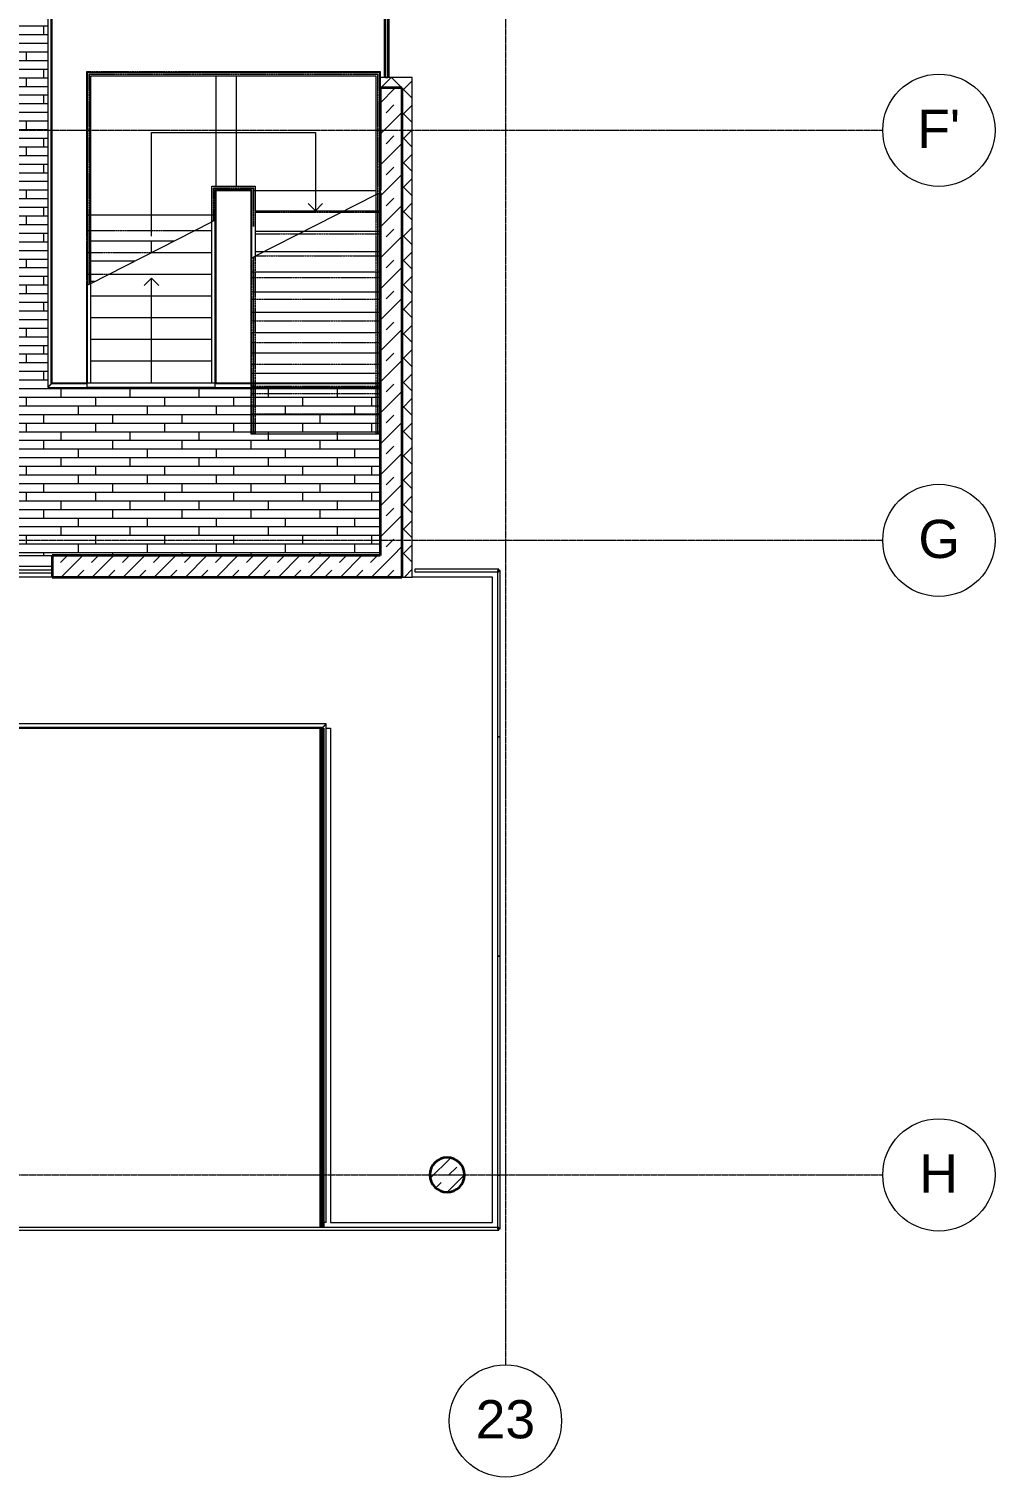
# Model space of a CAD drawing. Header units: millimetres. Extents: x -309577 to 26510, y -302335 to 26695.
# Drawn here: x -185358 to -174168, y -297783 to -281010 of the extents above; entities that cross this region are included whole.
import ezdxf

# ---------------------------------------------------------------- set-up
doc = ezdxf.new("R2010")
doc.units = ezdxf.units.MM
doc.linetypes.add('Rasterlinie', pattern=[22.225, 12.7, -3.175, 3.175, -3.175])
doc.linetypes.add('Verdeckt', pattern=[3, 2, -1])
for name, color, linetype, lineweight in [('A-ANNO-TEXT', 2, 'Continuous', 9), ('A-AREA-LINE', 4, 'Continuous', 70), ('A-FLOR-HRAL', 1, 'Continuous', 9), ('A-FLOR-OTLN', 6, 'Continuous', 9), ('A-FLOR-PATT', 8, 'Continuous', 9), ('A-FLOR-STRS', 2, 'Continuous', 9), ('A-GLAZ', 6, 'Continuous', 9), ('A-SECT-MBND', 5, 'Verdeckt', 9), ('A-WALL', 2, 'Continuous', 9), ('A-WALL-PATT', 2, 'Continuous', 35), ('S-COLS', 6, 'Continuous', 9), ('S-GRID', 1, 'Continuous', 9)]:
    doc.layers.add(name, color=color, linetype=linetype, lineweight=lineweight)
pattern_1 = [(45, (0, 0), (-179.60512, 179.60512), []), (45, (179.6, 0), (-179.60512, 179.60512), [127, -127])]

# ---------------------------------------------------------------- blocks, each defined once
blk = doc.blocks.new('Geländer - Geländer-380591-Ebene 1')
at = {"layer": 'A-FLOR-HRAL'}
for p, q in [((-185139, -279983), (-185139, -285161)), ((-185099, -285121), (-185099, -279983)), ((-184689, -285121), (-185099, -285121)), ((-184689, -285121), (-184689, -285161)), ((-185139, -285161), (-184689, -285161))]:
    blk.add_line(p, q, dxfattribs=at)
blk.add_open_spline([(-185099, -285121), (-185099, -285121), (-185099, -285121), (-185100, -285123), (-185101, -285124), (-185103, -285125), (-185104, -285126), (-185105, -285127), (-185107, -285129), (-185108, -285131), (-185110, -285132), (-185111, -285133), (-185112, -285135), (-185114, -285136), (-185115, -285137), (-185116, -285138), (-185117, -285140), (-185119, -285141), (-185120, -285142), (-185121, -285144), (-185123, -285145), (-185124, -285146), (-185125, -285147), (-185126, -285149), (-185128, -285150), (-185129, -285151), (-185130, -285152), (-185131, -285154), (-185133, -285155), (-185134, -285156), (-185135, -285157), (-185136, -285158), (-185137, -285160), (-185138, -285161), (-185139, -285161), (-185139, -285161)], degree=3, knots=[0, 0, 0, 0, 0.083333, 0.125, 0.166667, 0.208333, 0.229167, 0.25, 0.291667, 0.333333, 0.354167, 0.375, 0.395833, 0.416667, 0.4375, 0.458333, 0.479167, 0.5, 0.520833, 0.541667, 0.5625, 0.583333, 0.604167, 0.625, 0.645833, 0.666667, 0.6875, 0.708333, 0.75, 0.770833, 0.791667, 0.833333, 0.875, 0.916667, 1, 1, 1, 1], dxfattribs=at)
blk = doc.blocks.new('Systemelement - Verglasung-313579-Ebene 1')
at = {"layer": 'A-GLAZ'}
for p, q in [((275, 15), (-275, 15)), ((-275, 15), (-275, -15)), ((275, -15), (275, 15)), ((-275, -15), (275, -15))]:
    blk.add_line(p, q, dxfattribs=at)
blk = doc.blocks.new('Systemelement - Metallpanel-332889-Ebene 1')
at = {"layer": 'A-GLAZ'}
h = blk.add_hatch(dxfattribs=at)
h.set_pattern_fill('FP_15', color=256, style=0, pattern_type=2)
h.set_pattern_definition([(180, (0, 0), (-6e-14, -500), [])])
h.paths.add_polyline_path([(-782, 15), (782, 15), (782, 25), (-782, 25)], flags=0)
h.paths.add_polyline_path([(-782, -25), (757, -25), (757, -15), (-782, -15)], flags=0)
for p, q in [((-782, 25), (782, 25)), ((782, 25), (782, 15)), ((757, -25), (-782, -25))]:
    blk.add_line(p, q, dxfattribs=at)
blk = doc.blocks.new('Geländer - Geländer-380593-Ebene 1')
at = {"layer": 'A-FLOR-HRAL'}
for p, q in [((-184639, -283957), (-184679, -283977)), ((-184639, -285111), (-184639, -283957)), ((-184679, -285111), (-184679, -283977)), ((-184639, -285111), (-184679, -285111))]:
    blk.add_line(p, q, dxfattribs=at)
at = {"layer": 'A-SECT-MBND'}
for p, q in [((-184679, -281514), (-181299, -281514)), ((-184679, -283166), (-184679, -281514)), ((-184660, -281532), (-183006, -281532)), ((-184660, -283166), (-184660, -281532)), ((-184660, -281532), (-181317, -281532)), ((-184660, -283166), (-184660, -281532)), ((-184660, -281532), (-181317, -281532)), ((-184660, -283166), (-184660, -281532)), ((-184660, -281532), (-181317, -281532)), ((-184660, -283166), (-184660, -281532)), ((-184657, -281535), (-183006, -281535)), ((-184657, -283166), (-184657, -281535)), ((-184657, -281535), (-181320, -281535)), ((-184657, -283166), (-184657, -281535)), ((-184657, -281535), (-181320, -281535)), ((-184657, -283166), (-184657, -281535)), ((-184657, -281535), (-181320, -281535)), ((-184657, -283166), (-184657, -281535)), ((-184639, -281554), (-181339, -281554)), ((-184639, -283166), (-184639, -281554)), ((-181339, -281554), (-181339, -282629)), ((-181320, -281535), (-181320, -282629)), ((-181320, -281535), (-181320, -282629)), ((-181320, -281535), (-181320, -282629)), ((-181317, -281532), (-181317, -282629)), ((-181317, -281532), (-181317, -282629)), ((-181317, -281532), (-181317, -282629)), ((-181299, -281514), (-181299, -282629)), ((-181339, -282629), (-181339, -285146)), ((-181320, -282629), (-181320, -282829)), ((-181320, -282629), (-181320, -285146)), ((-181320, -282629), (-181320, -285146)), ((-181317, -282629), (-181317, -282829)), ((-181317, -282629), (-181317, -285146)), ((-181317, -282629), (-181317, -285146)), ((-181299, -282629), (-181299, -285146)), ((-181320, -282922), (-181320, -285146)), ((-181320, -282922), (-181320, -285146)), ((-181317, -282921), (-181317, -285146)), ((-181317, -282921), (-181317, -285146)), ((-184679, -283977), (-184679, -283166)), ((-184660, -283968), (-184660, -283166)), ((-184660, -283968), (-184660, -283166)), ((-184660, -283968), (-184660, -283166)), ((-184660, -283968), (-184660, -283166)), ((-184657, -283966), (-184657, -283166)), ((-184657, -283966), (-184657, -283166)), ((-184657, -283966), (-184657, -283166)), ((-184657, -283966), (-184657, -283166)), ((-184639, -283957), (-184639, -283166)), ((-181299, -285146), (-181339, -285146)), ((-181317, -285146), (-181320, -285146)), ((-181317, -285146), (-181320, -285146)), ((-181317, -285146), (-181320, -285146)), ((-181317, -285146), (-181320, -285146))]:
    blk.add_line(p, q, dxfattribs=at)
blk = doc.blocks.new('Geländer - Geländer-380594-Ebene 1')
at = {"layer": 'A-FLOR-HRAL'}
for p, q in [((-183199, -283225), (-183239, -283245)), ((-183239, -285111), (-183239, -283245)), ((-183199, -285111), (-183199, -283225)), ((-183199, -285111), (-183239, -285111))]:
    blk.add_line(p, q, dxfattribs=at)
at = {"layer": 'A-SECT-MBND'}
for p, q in [((-183239, -282831), (-182739, -282831)), ((-183239, -283166), (-183239, -282831)), ((-183220, -282850), (-183033, -282850)), ((-183220, -283166), (-183220, -282850)), ((-183220, -282850), (-182833, -282850)), ((-183220, -283166), (-183220, -282850)), ((-183220, -282850), (-182757, -282850)), ((-183220, -283166), (-183220, -282850)), ((-183220, -282850), (-182757, -282850)), ((-183220, -283166), (-183220, -282850)), ((-183217, -282853), (-183033, -282853)), ((-183217, -283166), (-183217, -282853)), ((-183217, -282853), (-182833, -282853)), ((-183217, -283166), (-183217, -282853)), ((-183217, -282853), (-182760, -282853)), ((-183217, -283166), (-183217, -282853)), ((-183217, -282853), (-182760, -282853)), ((-183217, -283166), (-183217, -282853)), ((-183199, -282871), (-182779, -282871)), ((-183199, -283166), (-183199, -282871)), ((-182783, -282850), (-182757, -282850)), ((-182782, -282853), (-182760, -282853)), ((-182779, -282871), (-182779, -283440)), ((-182760, -282853), (-182760, -282877)), ((-182760, -282853), (-182760, -283064)), ((-182760, -282853), (-182760, -283299)), ((-182757, -282850), (-182757, -282878)), ((-182757, -282850), (-182757, -283064)), ((-182757, -282850), (-182757, -283299)), ((-182739, -282831), (-182739, -283440)), ((-183239, -283245), (-183239, -283166)), ((-183220, -283236), (-183220, -283166)), ((-183220, -283236), (-183220, -283166)), ((-183220, -283236), (-183220, -283166)), ((-183220, -283236), (-183220, -283166)), ((-183217, -283235), (-183217, -283166)), ((-183217, -283235), (-183217, -283166)), ((-183217, -283235), (-183217, -283166)), ((-183217, -283235), (-183217, -283166)), ((-183199, -283225), (-183199, -283166)), ((-182779, -283663), (-182779, -285146)), ((-182760, -283654), (-182760, -285146)), ((-182760, -283654), (-182760, -285146)), ((-182760, -283654), (-182760, -285146)), ((-182760, -283654), (-182760, -285146)), ((-182757, -283652), (-182757, -285146)), ((-182757, -283652), (-182757, -285146)), ((-182757, -283652), (-182757, -285146)), ((-182757, -283652), (-182757, -285146)), ((-182739, -283643), (-182739, -285146)), ((-182739, -285146), (-182779, -285146)), ((-182757, -285146), (-182760, -285146)), ((-182757, -285146), (-182760, -285146)), ((-182757, -285146), (-182760, -285146)), ((-182757, -285146), (-182760, -285146))]:
    blk.add_line(p, q, dxfattribs=at)
blk = doc.blocks.new('Geländer - Geländer-380595-Ebene 1')
at = {"layer": 'A-FLOR-HRAL'}
for p, q in [((-181289, -285121), (-183199, -285121)), ((-183199, -285161), (-183199, -285121)), ((-183199, -285161), (-181289, -285161))]:
    blk.add_line(p, q, dxfattribs=at)
blk = doc.blocks.new('Systemelement - Verglasung-332890-Ebene 1')
at = {"layer": 'A-GLAZ'}
for p, q in [((782, 15), (-782, 15)), ((-782, 15), (-782, -15)), ((782, -15), (782, 15)), ((-782, -15), (782, -15))]:
    blk.add_line(p, q, dxfattribs=at)
blk = doc.blocks.new('STB Stütze - rund - STB d_40-V88-Ebene 1')
at = {"layer": 'S-COLS'}
h = blk.add_hatch(dxfattribs=at)
h.set_pattern_fill('FP_99', color=256, style=0, pattern_type=2)
h.set_pattern_definition([(225, (-180513.7, -294282.99), (179.60512, -179.60512), []), (225, (-180693.32, -294282.99), (179.60512, -179.60512), [127, -127])])
h.paths.add_polyline_path([(24, 199), (-24, 199), (-71, 187), (-114, 165), (-150, 133), (-177, 93), (-194, 48), (-200, 0), (-194, -48), (-177, -93), (-150, -133), (-114, -165), (-71, -187), (-24, -199), (24, -199), (71, -187), (114, -165), (150, -133), (177, -93), (194, -48), (200, 0), (194, 48), (177, 93), (150, 133), (114, 165), (71, 187)], flags=0)
at = {"layer": 'S-COLS', "lineweight": 35}
for start, end in [(0, 180), (180, 0)]:
    blk.add_arc((0, 0), 200, start, end, dxfattribs=at)
blk = doc.blocks.new('Geländer - Geländer-380602-Ebene 1')
at = {"layer": 'A-FLOR-HRAL'}
for p, q in [((-190014, -289058), (-190014, -289919)), ((-181914, -289058), (-190014, -289058)), ((-189974, -289919), (-189974, -289098)), ((-189974, -289098), (-181954, -289098)), ((-181954, -289098), (-181954, -294833)), ((-181914, -294833), (-181914, -289058)), ((-189974, -289919), (-190014, -289919)), ((-181914, -294833), (-181954, -294833))]:
    blk.add_line(p, q, dxfattribs=at)
for points in [[(-189974, -289098), (-189974, -289098), (-189974, -289098), (-189975, -289097), (-189976, -289095), (-189978, -289094), (-189979, -289093), (-189980, -289092), (-189982, -289090), (-189983, -289088), (-189985, -289087), (-189986, -289086), (-189987, -289084), (-189989, -289083), (-189990, -289082), (-189991, -289081), (-189992, -289079), (-189994, -289078), (-189995, -289077), (-189996, -289075), (-189998, -289074), (-189999, -289073), (-190000, -289072), (-190001, -289070), (-190003, -289069), (-190004, -289068), (-190005, -289067), (-190006, -289065), (-190008, -289064), (-190009, -289063), (-190010, -289062), (-190011, -289061), (-190012, -289059), (-190013, -289058), (-190014, -289058), (-190014, -289058)], [(-181954, -289098), (-181954, -289098), (-181953, -289098), (-181952, -289097), (-181951, -289095), (-181950, -289094), (-181949, -289093), (-181948, -289092), (-181946, -289090), (-181944, -289088), (-181943, -289087), (-181941, -289086), (-181940, -289084), (-181939, -289083), (-181938, -289082), (-181936, -289081), (-181935, -289079), (-181934, -289078), (-181932, -289077), (-181931, -289075), (-181930, -289074), (-181929, -289073), (-181927, -289072), (-181926, -289070), (-181925, -289069), (-181924, -289068), (-181923, -289067), (-181921, -289065), (-181920, -289064), (-181919, -289063), (-181918, -289062), (-181916, -289061), (-181915, -289059), (-181914, -289058), (-181914, -289058), (-181914, -289058)]]:
    blk.add_open_spline(points, degree=3, knots=[0, 0, 0, 0, 0.083333, 0.125, 0.166667, 0.208333, 0.229167, 0.25, 0.291667, 0.333333, 0.354167, 0.375, 0.395833, 0.416667, 0.4375, 0.458333, 0.479167, 0.5, 0.520833, 0.541667, 0.5625, 0.583333, 0.604167, 0.625, 0.645833, 0.666667, 0.6875, 0.708333, 0.75, 0.770833, 0.791667, 0.833333, 0.875, 0.916667, 1, 1, 1, 1], dxfattribs=at)
blk = doc.blocks.new('Geländer - Geländer-380617-Ebene 1')
at = {"layer": 'A-FLOR-HRAL'}
for p, q in [((-184679, -281514), (-183424, -281514)), ((-184679, -283166), (-184679, -281514)), ((-184639, -281554), (-183424, -281554)), ((-184639, -283166), (-184639, -281554)), ((-183424, -281514), (-182954, -281514)), ((-183424, -281554), (-182954, -281554)), ((-182954, -281514), (-181299, -281514)), ((-182954, -281554), (-181339, -281554)), ((-181339, -281554), (-181339, -282646)), ((-181299, -281514), (-181299, -282646)), ((-181339, -282646), (-181339, -282932)), ((-181299, -282646), (-181299, -282912)), ((-181339, -282932), (-181299, -282912)), ((-184679, -283977), (-184679, -283166)), ((-184639, -283957), (-184639, -283166))]:
    blk.add_line(p, q, dxfattribs=at)
at = {"layer": 'A-SECT-MBND'}
for p, q in [((-181339, -282932), (-181339, -285701)), ((-181320, -282922), (-181320, -285701)), ((-181320, -282922), (-181320, -285701)), ((-181320, -282922), (-181320, -285701)), ((-181320, -282922), (-181320, -285701)), ((-181317, -282921), (-181317, -285701)), ((-181317, -282921), (-181317, -285701)), ((-181317, -282921), (-181317, -285701)), ((-181317, -282921), (-181317, -285701)), ((-181299, -282912), (-181299, -285701)), ((-181299, -285701), (-181339, -285701)), ((-181317, -285701), (-181320, -285701)), ((-181317, -285701), (-181320, -285701)), ((-181317, -285701), (-181320, -285701)), ((-181317, -285701), (-181320, -285701))]:
    blk.add_line(p, q, dxfattribs=at)
blk = doc.blocks.new('Geländer - Geländer-380618-Ebene 1')
at = {"layer": 'A-FLOR-HRAL'}
for p, q in [((-183239, -282831), (-182786, -282831)), ((-183239, -283166), (-183239, -282831)), ((-183199, -282871), (-182779, -282871)), ((-183199, -283166), (-183199, -282871)), ((-182786, -282831), (-182739, -282831)), ((-182783, -282850), (-182757, -282850)), ((-182782, -282853), (-182760, -282853)), ((-182779, -282871), (-182779, -283663)), ((-182760, -282853), (-182760, -282877)), ((-182757, -282850), (-182757, -282878)), ((-182739, -282831), (-182739, -282884)), ((-182739, -282884), (-182739, -283643)), ((-183239, -283245), (-183239, -283166)), ((-183199, -283225), (-183199, -283166)), ((-182779, -283663), (-182739, -283643))]:
    blk.add_line(p, q, dxfattribs=at)
at = {"layer": 'A-SECT-MBND'}
for p, q in [((-182779, -283663), (-182779, -285701)), ((-182760, -283654), (-182760, -285701)), ((-182760, -283654), (-182760, -285701)), ((-182760, -283654), (-182760, -285701)), ((-182760, -283654), (-182760, -285701)), ((-182757, -283652), (-182757, -285701)), ((-182757, -283652), (-182757, -285701)), ((-182757, -283652), (-182757, -285701)), ((-182757, -283652), (-182757, -285701)), ((-182739, -283643), (-182739, -285701)), ((-182739, -285701), (-182779, -285701)), ((-182757, -285701), (-182760, -285701)), ((-182757, -285701), (-182760, -285701)), ((-182757, -285701), (-182760, -285701)), ((-182757, -285701), (-182760, -285701))]:
    blk.add_line(p, q, dxfattribs=at)
blk = doc.blocks.new('Systemelement - Verglasung-392771-Ebene 1')
at = {"layer": 'A-GLAZ'}
for p, q in [((45862, 15), (-45862, 15)), ((45862, -15), (45862, 15)), ((-45862, -15), (45862, -15))]:
    blk.add_line(p, q, dxfattribs=at)
blk = doc.blocks.new('Systemelement - Verglasung-392781-Ebene 1')
at = {"layer": 'A-GLAZ'}
for p, q in [((487, 15), (-487, 15)), ((-487, 15), (-487, -15)), ((487, -15), (487, 15)), ((-487, -15), (487, -15))]:
    blk.add_line(p, q, dxfattribs=at)
blk = doc.blocks.new('Systemelement - Verglasung-392782-Ebene 1')
at = {"layer": 'A-GLAZ'}
for p, q in [((962.5, 15), (-962.5, 15)), ((-962.5, 15), (-962.5, -15)), ((962.5, -15), (962.5, 15)), ((-962.5, -15), (962.5, -15))]:
    blk.add_line(p, q, dxfattribs=at)
blk = doc.blocks.new('Systemelement - Verglasung-392783-Ebene 1')
at = {"layer": 'A-GLAZ'}
for p, q in [((310, 15), (-310, 15)), ((-310, 15), (-310, -15)), ((310, -15), (310, 15)), ((-310, -15), (310, -15))]:
    blk.add_line(p, q, dxfattribs=at)
blk = doc.blocks.new('Systemelement - Verglasung-392784-Ebene 1')
at = {"layer": 'A-GLAZ'}
for p, q in [((1270, 15), (-1270, 15)), ((-1270, 15), (-1270, -15)), ((1270, -15), (1270, 15)), ((-1270, -15), (1270, -15))]:
    blk.add_line(p, q, dxfattribs=at)
blk = doc.blocks.new('Raster - Rasterbeschriftung-194804-Ebene 1')
at = {"layer": 'S-GRID'}
blk.add_circle((0, 0), 6.5, dxfattribs=at)

msp = doc.modelspace()

# ---------------------------------------------------------------- hatches: boundary and pattern name
at = {"layer": 'A-FLOR-PATT'}
h = msp.add_hatch(dxfattribs=at)
h.set_pattern_fill('FP_54', color=256, style=0, pattern_type=2)
h.set_pattern_definition([(180, (-185188.71, 283025.49), (-1e-14, -100), []), (270, (-185188.71, 283025.49), (200, -200), [100, -700]), (270, (-185588.71, 282925.49), (200, -200), [100, -700])])
h.paths.add_polyline_path([(-181289, -287108), (-181289, -285161), (-185139, -285161), (-185139, -279983), (-185714, -279983), (-185714, -279123), (-185889, -279123), (-185889, -279093), (-185714, -279093), (-185714, -278983), (-187464, -278983), (-187464, -279093), (-187289, -279093), (-187289, -279123), (-187464, -279123), (-187464, -279983), (-188039, -279983), (-188039, -281533), (-189089, -281533), (-189089, -287108), (-182363, -287108)], flags=0)
h.paths.add_polyline_path([(-188090, -281493), (-188079, -281493), (-188079, -279983), (-188089, -279983), (-188089, -281483), (-189089, -281483), (-189089, -281493), (-188150, -281493)], flags=0)
at = {"layer": 'A-WALL-PATT', "lineweight": 9}
h = msp.add_hatch(dxfattribs=at)
h.set_pattern_fill('FP_1', color=256, style=0, pattern_type=2)
h.set_pattern_definition([(45, (0, 0), (-141.42136, 141.42136), []), (135, (0, 0), (-141.42136, -141.42136), [])])
h.paths.add_polyline_path([(-181039, -287358), (-180919, -287358), (-180919, -281573), (-181289, -281573), (-181289, -281693), (-181039, -281693), (-181039, -287108)], flags=0)
h = msp.add_hatch(dxfattribs=at)
h.set_pattern_fill('FP_2', color=256, style=0, pattern_type=2)
h.set_pattern_definition(pattern_1)
h.paths.add_polyline_path([(-181289, -287108), (-181039, -287108), (-181039, -281693), (-181289, -281693), (-181289, -285566)], flags=0)
h = msp.add_hatch(dxfattribs=at)
h.set_pattern_fill('FP_2', color=256, style=0, pattern_type=2)
h.set_pattern_definition(pattern_1)
h.paths.add_polyline_path([(-185089, -287358), (-181039, -287358), (-181039, -287108), (-185089, -287108)], flags=0)

# ---------------------------------------------------------------- linework, layer by layer
at = {"layer": 'A-ANNO-TEXT'}
for p, q in [((-183939, -282208), (-182039, -282208)), ((-183939, -283166), (-183939, -282208)), ((-183939, -282208), (-182039, -282208)), ((-183939, -283166), (-183939, -282208)), ((-182039, -282208), (-182039, -282881)), ((-182039, -282208), (-182039, -282881)), ((-182039, -282881), (-182039, -283116)), ((-182039, -282881), (-182039, -283116)), ((-182122, -283033), (-182039, -283116)), ((-182122, -283033), (-182039, -283116)), ((-181956, -283033), (-182039, -283116)), ((-181956, -283033), (-182039, -283116)), ((-183939, -283410), (-183939, -283166)), ((-183939, -283410), (-183939, -283166)), ((-183939, -283601), (-183939, -283466)), ((-183939, -283601), (-183939, -283466)), ((-184025, -283981), (-183939, -283895)), ((-183853, -283981), (-183939, -283895)), ((-183939, -285111), (-183939, -283895))]:
    msp.add_line(p, q, dxfattribs=at)
at = {"layer": 'A-AREA-LINE'}
msp.add_line((-181964, -289108), (-181964, -294893), dxfattribs=at)
at = {"layer": 'A-FLOR-OTLN'}
for p, q in [((-185089, -281504), (-185089, -279983)), ((-185089, -285111), (-185089, -281504)), ((-184689, -285111), (-185089, -285111)), ((-181289, -285111), (-183189, -285111)), ((-183199, -285161), (-184689, -285161)), ((-188089, -287108), (-185089, -287108)), ((-188089, -287233), (-185089, -287233)), ((-185089, -287358), (-188089, -287358)), ((-179989, -287358), (-180919, -287358)), ((-179989, -294833), (-179989, -287358)), ((-189964, -289108), (-181954, -289108)), ((-181914, -289108), (-181864, -289108)), ((-181864, -289108), (-181864, -294833)), ((-181864, -294833), (-179989, -294833))]:
    msp.add_line(p, q, dxfattribs=at)
at = {"layer": 'A-FLOR-STRS'}
for p, q in [((-184689, -283166), (-184689, -281504)), ((-184689, -283166), (-184689, -281504)), ((-183424, -281504), (-183189, -281504)), ((-183424, -281504), (-181289, -281504)), ((-183189, -281514), (-183189, -281504)), ((-183189, -281504), (-182954, -281504)), ((-183189, -281514), (-183189, -281504)), ((-183189, -282831), (-183189, -281554)), ((-183189, -282831), (-183189, -281554)), ((-182954, -281514), (-182954, -281504)), ((-182954, -281504), (-181289, -281504)), ((-182954, -281514), (-182954, -281504)), ((-182954, -282831), (-182954, -281554)), ((-182954, -282831), (-182954, -281554)), ((-181289, -281504), (-181289, -281573)), ((-181289, -281504), (-181289, -281573)), ((-183189, -282881), (-183189, -282871)), ((-183189, -282881), (-183189, -282871)), ((-183189, -282881), (-182789, -282881)), ((-183189, -283166), (-183189, -282881)), ((-183189, -282881), (-182789, -282881)), ((-183189, -283166), (-183189, -282881)), ((-182954, -282881), (-182954, -282871)), ((-182954, -282881), (-182954, -282871)), ((-182789, -282881), (-182779, -282881)), ((-182789, -282881), (-182789, -283668)), ((-182789, -282881), (-182779, -282881)), ((-182789, -282881), (-182789, -283668)), ((-182747, -282881), (-181339, -282881)), ((-182747, -282881), (-181339, -282881)), ((-181339, -282932), (-182739, -283643)), ((-181339, -282932), (-182739, -283643)), ((-181299, -282881), (-181289, -282881)), ((-181299, -282881), (-181289, -282881)), ((-181289, -282906), (-181299, -282912)), ((-181289, -282906), (-181299, -282912)), ((-181289, -282881), (-181289, -282906)), ((-181289, -282881), (-181289, -282906)), ((-182789, -283116), (-182779, -283116)), ((-182789, -283116), (-182779, -283116)), ((-182739, -283116), (-181701, -283116)), ((-182739, -283116), (-181701, -283116)), ((-181701, -283116), (-181289, -283116)), ((-184679, -283166), (-184689, -283166)), ((-184689, -283410), (-184689, -283166)), ((-184679, -283166), (-184689, -283166)), ((-184689, -283410), (-184689, -283166)), ((-183239, -283166), (-184639, -283166)), ((-183239, -283166), (-184639, -283166)), ((-184639, -283957), (-183239, -283245)), ((-183189, -283166), (-183199, -283166)), ((-183189, -283166), (-183199, -283166)), ((-183199, -283225), (-183189, -283220)), ((-183189, -283220), (-183189, -283166)), ((-183189, -283220), (-183189, -283166)), ((-183189, -285101), (-183189, -283220)), ((-184679, -283466), (-184689, -283466)), ((-184689, -283655), (-184689, -283466)), ((-184679, -283466), (-184689, -283466)), ((-184689, -283655), (-184689, -283466)), ((-183673, -283466), (-184639, -283466)), ((-183673, -283466), (-184639, -283466)), ((-183239, -283349), (-183443, -283349)), ((-183189, -283349), (-183199, -283349)), ((-182789, -283351), (-182779, -283351)), ((-182789, -283351), (-182779, -283351)), ((-182739, -283351), (-182164, -283351)), ((-182739, -283351), (-182164, -283351)), ((-182164, -283351), (-181289, -283351)), ((-183239, -283601), (-183939, -283601)), ((-183189, -283601), (-183199, -283601)), ((-182789, -283586), (-182779, -283586)), ((-182789, -283586), (-182779, -283586)), ((-182739, -283586), (-182626, -283586)), ((-182739, -283586), (-182627, -283586)), ((-182626, -283586), (-181289, -283586)), ((-184679, -283701), (-184689, -283701)), ((-184689, -283899), (-184689, -283701)), ((-184679, -283701), (-184689, -283701)), ((-184689, -283899), (-184689, -283701)), ((-184136, -283701), (-184639, -283701)), ((-184136, -283701), (-184639, -283701)), ((-182779, -283663), (-182789, -283668)), ((-182779, -283663), (-182789, -283668)), ((-182789, -283668), (-182789, -285111)), ((-184679, -283936), (-184689, -283936)), ((-184689, -283982), (-184689, -283936)), ((-184679, -283936), (-184689, -283936)), ((-184689, -283982), (-184689, -283936)), ((-184598, -283936), (-184639, -283936)), ((-184598, -283936), (-184639, -283936)), ((-183239, -283853), (-184434, -283853)), ((-183189, -283853), (-183199, -283853)), ((-182789, -283821), (-181289, -283821)), ((-184689, -283982), (-184679, -283977)), ((-184689, -285101), (-184689, -283982)), ((-184679, -284104), (-184689, -284104)), ((-183239, -284104), (-184639, -284104)), ((-183189, -284104), (-183199, -284104)), ((-182789, -284056), (-181289, -284056)), ((-182789, -284291), (-181289, -284291)), ((-184679, -284356), (-184689, -284356)), ((-183239, -284356), (-184639, -284356)), ((-183189, -284356), (-183199, -284356)), ((-184679, -284608), (-184689, -284608)), ((-183239, -284608), (-184639, -284608)), ((-183189, -284608), (-183199, -284608)), ((-182789, -284526), (-181289, -284526)), ((-182789, -284761), (-181289, -284761)), ((-184679, -284859), (-184689, -284859)), ((-183239, -284859), (-184639, -284859)), ((-183189, -284859), (-183199, -284859)), ((-184679, -285111), (-184689, -285111)), ((-183239, -285111), (-184639, -285111)), ((-183189, -285111), (-183199, -285111)), ((-182789, -284996), (-181289, -284996)), ((-182789, -285642), (-182789, -285701)), ((-182789, -285701), (-181289, -285701))]:
    msp.add_line(p, q, dxfattribs=at)
at = {"layer": 'A-SECT-MBND'}
for p, q in [((-184689, -281504), (-181289, -281504)), ((-184689, -283166), (-184689, -281504)), ((-181289, -281504), (-181289, -282881)), ((-183189, -282881), (-182789, -282881)), ((-183189, -283166), (-183189, -282881)), ((-182789, -282881), (-182779, -282881)), ((-182789, -282881), (-182789, -283586)), ((-182747, -282881), (-181339, -282881)), ((-181299, -282881), (-181289, -282881)), ((-181289, -282881), (-181289, -285146)), ((-181289, -282906), (-181289, -285701)), ((-181289, -282906), (-181289, -285701)), ((-182789, -283133), (-182779, -283133)), ((-182739, -283133), (-181289, -283133)), ((-181701, -283116), (-181289, -283116)), ((-181701, -283116), (-181289, -283116)), ((-183189, -283166), (-184689, -283166)), ((-184689, -283982), (-184689, -283166)), ((-183189, -283220), (-183189, -283166)), ((-183443, -283349), (-184689, -283349)), ((-182789, -283384), (-182779, -283384)), ((-182739, -283384), (-181289, -283384)), ((-182164, -283351), (-181289, -283351)), ((-182164, -283351), (-181289, -283351)), ((-183939, -283601), (-184689, -283601)), ((-182725, -283636), (-181289, -283636)), ((-182627, -283586), (-181289, -283586)), ((-182626, -283586), (-181289, -283586)), ((-182789, -283668), (-182789, -285146)), ((-182789, -283668), (-182789, -285701)), ((-182789, -283668), (-182789, -285701)), ((-184434, -283853), (-184689, -283853)), ((-182789, -283821), (-181289, -283821)), ((-182789, -283821), (-181289, -283821)), ((-182789, -283888), (-181289, -283888)), ((-182789, -284056), (-181289, -284056)), ((-182789, -284056), (-181289, -284056)), ((-182789, -284139), (-181289, -284139)), ((-182789, -284291), (-181289, -284291)), ((-182789, -284291), (-181289, -284291)), ((-182789, -284391), (-181289, -284391)), ((-182789, -284526), (-181289, -284526)), ((-182789, -284526), (-181289, -284526)), ((-182789, -284643), (-181289, -284643)), ((-182789, -284761), (-181289, -284761)), ((-182789, -284761), (-181289, -284761)), ((-182789, -284894), (-181289, -284894)), ((-182789, -284996), (-181289, -284996)), ((-182789, -284996), (-181289, -284996)), ((-182789, -285146), (-181289, -285146)), ((-182789, -285231), (-181289, -285231)), ((-182789, -285231), (-181289, -285231)), ((-182789, -285466), (-181289, -285466)), ((-182789, -285466), (-181289, -285466)), ((-182789, -285701), (-181289, -285701)), ((-182789, -285701), (-181289, -285701))]:
    msp.add_line(p, q, dxfattribs=at)
at = {"layer": 'A-WALL', "color": 7}
for p, q in [((-180919, -281573), (-181289, -281573)), ((-181289, -281573), (-181289, -281693)), ((-180919, -287358), (-180919, -281573)), ((-181039, -287358), (-180919, -287358))]:
    msp.add_line(p, q, dxfattribs=at)
at = {"layer": 'A-WALL', "color": 10, "lineweight": 35}
for p, q in [((-181289, -281693), (-181289, -282881)), ((-181039, -281693), (-181289, -281693)), ((-181039, -281693), (-181039, -287358)), ((-181289, -282906), (-181289, -287108)), ((-181289, -287108), (-185089, -287108)), ((-185089, -287108), (-185089, -287358)), ((-185089, -287358), (-181039, -287358))]:
    msp.add_line(p, q, dxfattribs=at)
at = {"layer": 'S-GRID', "linetype": 'Rasterlinie'}
for p, q in [((-179839, -278649), (-179839, -296483)), ((-297439, -282183), (-175468, -282183)), ((-175468, -286933), (-297439, -286933)), ((-297439, -294283), (-175468, -294283))]:
    msp.add_line(p, q, dxfattribs=at)

# ---------------------------------------------------------------- block references
at = {"layer": 'A-FLOR-HRAL'}
for name in ['Geländer - Geländer-380591-Ebene 1', 'Geländer - Geländer-380593-Ebene 1', 'Geländer - Geländer-380617-Ebene 1', 'Geländer - Geländer-380594-Ebene 1', 'Geländer - Geländer-380618-Ebene 1', 'Geländer - Geländer-380595-Ebene 1', 'Geländer - Geländer-380602-Ebene 1']:
    msp.add_blockref(name, (0, 0), dxfattribs=at)
at = {"layer": 'A-GLAZ'}
for name, p, rotation in [('Systemelement - Metallpanel-332889-Ebene 1', (-181214, -280790), 90), ('Systemelement - Verglasung-332890-Ebene 1', (-181214, -280790), 90), ('Systemelement - Verglasung-313579-Ebene 1', (-185364, -287295), 180), ('Systemelement - Verglasung-392782-Ebene 1', (-179914, -288245), 270), ('Systemelement - Verglasung-392784-Ebene 1', (-179914, -290478), 270), ('Systemelement - Verglasung-392784-Ebene 1', (-179914, -293018), 270), ('Systemelement - Verglasung-392783-Ebene 1', (-179914, -294598), 270)]:
    msp.add_blockref(name, p, dxfattribs=dict(at, rotation=rotation))
for name, p in [('Systemelement - Verglasung-392781-Ebene 1', (-180401, -287283)), ('Systemelement - Verglasung-392771-Ebene 1', (-225776, -294908))]:
    msp.add_blockref(name, p, dxfattribs=at)
at = {"layer": 'S-COLS', "rotation": 180}
msp.add_blockref('STB Stütze - rund - STB d_40-V88-Ebene 1', (-180514, -294283), dxfattribs=at)
at = {"layer": 'S-GRID', "xscale": 99.99999999999993, "yscale": 99.99999999999993, "zscale": 99.99999999999993}
for p, rotation in [((-174818, -282183), 269.9999999999995), ((-174818, -286933), 89.99999999999982), ((-174818, -294283), 269.9999999999995), ((-179839, -297133), 180)]:
    msp.add_blockref('Raster - Rasterbeschriftung-194804-Ebene 1', p, dxfattribs=dict(at, rotation=rotation))

# ---------------------------------------------------------------- next in the draw order: texts
at = {"layer": 'S-GRID', "char_height": 442.59, "attachment_point": 2, "line_spacing_factor": 0.938532, "bg_fill": 3, "box_fill_scale": 1.25, "bg_fill_color": 0, "bg_fill_transparency": 0}
for s, insert, width in [("\\fArial|b0|i0|c0|p34|;F'", (-174820, -281945), 588.54), ('\\fArial|b0|i0|c0|p34|;G', (-174815, -286695), 572.34), ('\\fArial|b0|i0|c0|p34|;H', (-174820, -294045), 529.15), ('\\fArial|b0|i0|c0|p34|;23', (-179839, -296892), 820.72)]:
    msp.add_mtext(s, dxfattribs=dict(at, insert=insert, width=width))

doc.saveas('drawing.dxf')
